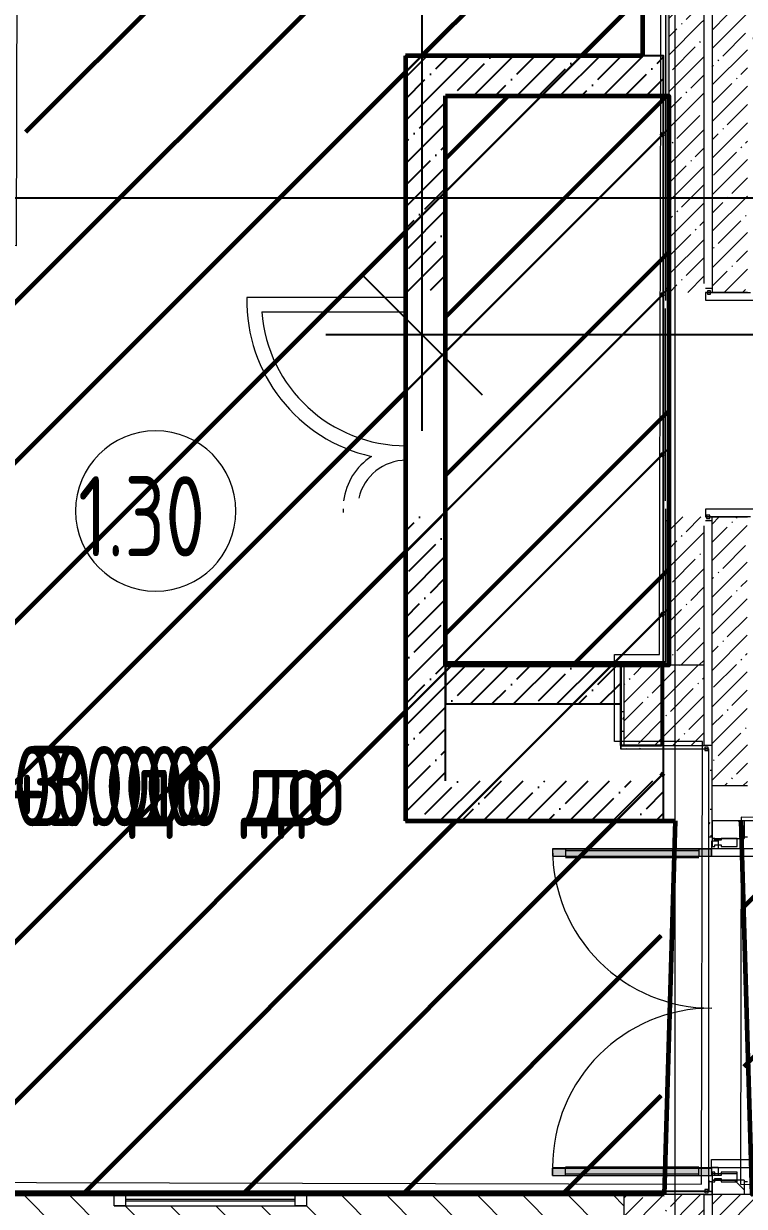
# Model space of a CAD drawing. Header units: millimetres. Extents: x -213911 to 415037, y -3642 to 107391.
# Drawn here: x 34310 to 38806, y 7691 to 15064 of the extents above; entities that cross this region are included whole.
import ezdxf

# ---------------------------------------------------------------- set-up
doc = ezdxf.new("R2010")
doc.units = ezdxf.units.MM
for name, color, linetype, lineweight in [('2)CF1', 5, 'Continuous', 30), ('5.5) Перег WD5', 3, 'Continuous', 40), ('7.2)Грильято', 3, 'Continuous', 50), ('7.20) Демонтаж монтаж', 5, 'Continuous', 60), ('7.4) Одноур. пот. с утеплителем.', 6, 'Continuous', 50), ('7.5) Окраска потолка с инж комм.', 140, 'Continuous', 60), ('7.5.1) Окраска опуска черная', 140, 'Continuous', 60), ('7.5.1) Окраска опуска черная текст 1', 7, 'Continuous', 60), ('7.5.1) Окраска опуска черная текст 2', 7, 'Continuous', 60), ('7.5.1) Окраска опуска черная текст 3', 7, 'Continuous', 60), ('7.5.2) Окраска опуска белая', 220, 'Continuous', 60), ('A-AREA-BNDY', 7, 'Continuous', 5), ('A-AREA-IDEN', 7, 'Continuous', 9), ('A-DETL-GENF', 7, 'Continuous', 9), ('A-FLOR', 7, 'Continuous', 9), ('A-GLAZ', 7, 'Continuous', 9), ('A-GLAZ-1', 7, 'Continuous', 5), ('A-GLAZ-CWMG', 7, 'Continuous', 9), ('A-GLAZ-CWMG-1', 7, 'Continuous', 20), ('A-WALL', 7, 'Continuous', 5), ('I-WALL', 7, 'Continuous', 5), ('S-COLS', 7, 'Continuous', 9), ('S-COLS-1', 7, 'Continuous', 5), ('Оси', 7, 'Continuous', 9)]:
    doc.layers.add(name, color=color, linetype=linetype, lineweight=lineweight)
for name, color, linetype, lineweight, true_color in [('A-DOOR-1', 7, 'Continuous', 5, 0xc0c0c0), ('A-WALL-1', 9, 'Continuous', 5, 0x808080), ('A-WALL-FNSH-1', 9, 'Continuous', 5, 0x808080)]:
    doc.layers.add(name, color=color, linetype=linetype, lineweight=lineweight, true_color=true_color)
doc.layers.add('A-FLOR-PATT-1', color=7, linetype='Continuous', lineweight=9, true_color=0xeef6ff, transparency=0.5)
doc.styles.add('ISOCPEUR_1', font='isocpeur.ttf', dxfattribs={"height": 350})
doc.styles.add('ISOCPEUR_4', font='isocpeur.ttf', dxfattribs={"width": 0.9, "height": 1000})
doc.styles.add('СПДС', font='ГОСТ тип А.ttf', dxfattribs={"width": 0.9})
doc.dimstyles.new('ISO-2_0_0_9К_Средний_округл2', dxfattribs={"dimscale": 304.8, "dimtxt": 199.196235, "dimasz": 0.492126, "dimexe": 0.393701, "dimexo": 0, "dimgap": 0, "dimtad": 1, "dimdec": 0, "dimrnd": 10, "dimzin": 0, "dimdsep": 46, "dimtxsty": 'ISOCPEUR_1', "dimblk1": 'OBLIQUE', "dimblk2": 'OBLIQUE', "dimsah": 1, "dimcen": 0.09, "dimdle": 0.393701, "dimazin": 0, "dimtfac": 1, "dimtdec": 4, "dimtix": 1, "dimtmove": 0, "dimatfit": 3, "dimfxl": 1, "dimtvp": 1, "dimtolj": 1, "dimtzin": 0, "dimarcsym": 2})
doc.dimstyles.new('ISO-2_0_0_9К_Средний_округл2_1', dxfattribs={"dimscale": 304.8, "dimtxt": 995.981176, "dimasz": 2.46063, "dimexe": 1.968504, "dimexo": 0, "dimgap": 0, "dimtad": 1, "dimdec": 0, "dimrnd": 10, "dimzin": 0, "dimdsep": 46, "dimtxsty": 'ISOCPEUR_4', "dimblk1": 'OBLIQUE', "dimblk2": 'OBLIQUE', "dimsah": 1, "dimcen": 0.09, "dimdle": 1.968504, "dimazin": 0, "dimtfac": 1, "dimtdec": 4, "dimtix": 1, "dimtmove": 0, "dimatfit": 3, "dimfxl": 1, "dimtvp": 1, "dimtolj": 1, "dimtzin": 0, "dimarcsym": 2})
pattern_1 = [(45, (64.7, -136.06), (-114.04925, 114.04925), []), (45, (178.75, -136.06), (-114.04925, 114.04925), [201.612, -40.322, 6.706, -33.617])]
pattern_2 = [(135, (64.7, -136.06), (-141.4214, -141.4214), [])]
pattern_3 = [(0, (64.7, -136.06), (243.84, 60.96), [20.117, -162.763, 20.117, -162.763, -975.36]), (0, (64.7, -136.06), (243.84, 60.96), [-365.76, 20.117, -345.643, 20.117, -162.763, -426.72]), (0, (64.7, -136.06), (243.84, 60.96), [-914.4, 20.117, -101.803, 20.117, -284.683]), (120, (156.14, -105.58), (-174.71291, 180.691634), [20.117, -162.763, 20.117, -162.763, -975.36]), (120, (156.14, -105.58), (-174.71291, 180.691634), [-365.76, 20.117, -345.643, 20.117, -162.763, -426.72]), (120, (156.14, -105.58), (-174.71291, 180.691634), [-914.4, 20.117, -101.803, 20.117, -284.683]), (240, (186.62, 16.34), (-69.12709, -241.651634), [20.117, -162.763, 20.117, -162.763, -975.36]), (240, (186.62, 16.34), (-69.12709, -241.651634), [-365.76, 20.117, -345.643, 20.117, -162.763, -426.72]), (240, (186.62, 16.34), (-69.12709, -241.651634), [-914.4, 20.117, -101.803, 20.117, -284.683])]
pattern_4 = [(45, (38804.7, 11553.94), (-498.4, 498.4), [])]
pattern_5 = [(45, (-148707.42, -136.06), (-134.70384, 134.70384), []), (45, (-148572.72, -136.06), (-134.70384, 134.70384), [238.125, -47.625, 0, -47.625])]

# ---------------------------------------------------------------- blocks, each defined once
blk = doc.blocks.new('BSC_Колонна _Прямоугольная - 500х500-23286270-Объем проектирования 1 этажа')
at = {"layer": 'S-COLS-1'}
h = blk.add_hatch(dxfattribs=at)
h.set_pattern_fill('FP_4', color=256, style=0, pattern_type=2)
h.set_pattern_definition([(45, (-38790, -7650), (-114.04925, 114.04925), []), (45, (-38675.95, -7650), (-114.04925, 114.04925), [201.613, -40.323, 6.706, -33.617])])
h.paths.add_polyline_path([(250, -250), (250, 250), (-250, 250), (-250, -250), (85.4, -250)])
for p, q in [((250, 250), (-250, 250)), ((-250, 250), (-250, -250)), ((250, -250), (250, 250)), ((-250, -250), (250, -250))]:
    blk.add_line(p, q, dxfattribs=at)
blk = doc.blocks.new('Прямоугольный импост - Импост структурный с накладкой - 160мм Темный-31239214-Объем проектирования 1 этажа')
at = {"layer": 'A-GLAZ-CWMG-1'}
for p, q in [((-50, 0), (-50, 17)), ((-50, 17), (0, 17)), ((-40, 0), (-50, 0)), ((-40, -40), (-40, 0)), ((0, 0), (-10, 0)), ((-10, 0), (-10, -40)), ((0, 17), (0, 0)), ((-50, -140), (-50, -40)), ((-50, -40), (-40, -40)), ((-10, -40), (0, -40)), ((0, -40), (0, -140)), ((0, -140), (-50, -140))]:
    blk.add_line(p, q, dxfattribs=at)
blk = doc.blocks.new('Дверь_Витражная_остекление_ - ДВН_ДАО_Главный вход_1800 в свету 5-32258809-Объем проектирования 1 этажа')
at = {"layer": 'A-DETL-GENF'}
for p, q in [((992.5, 20), (992.5, -20)), ((992.5, 20), (992.5, -20)), ((-947.5, -20), (-992.5, -20)), ((-947.5, -20), (-992.5, -20)), ((-992.5, -1012.5), (-992.5, -20.8)), ((-992.5, -20.8), (-992.5, -1012.5)), ((-947.5, -1012.5), (-947.5, -20.8)), ((-947.5, -1012.5), (-947.5, -20.8)), ((997.5, -1012.5), (997.5, -20)), ((997.5, -20), (997.5, -1012.5)), ((1042.5, -1012.5), (1042.5, -20)), ((1042.5, -1012.5), (1042.5, -20)), ((-992.5, -100), (-947.5, -100)), ((-982.5, -932.5), (-982.5, -100)), ((-938.5, -932.5), (-938.5, -100)), ((988.5, -932.5), (988.5, -100)), ((1042.5, -100), (997.5, -100)), ((1032.5, -932.5), (1032.5, -100)), ((-992.5, -932.5), (-947.5, -932.5)), ((1042.5, -932.5), (997.5, -932.5)), ((-992.5, -1012.5), (-947.5, -1012.5)), ((-992.5, -1012.5), (-947.5, -1012.5)), ((1042.5, -1012.5), (997.5, -1012.5)), ((997.5, -1012.5), (1042.5, -1012.5))]:
    blk.add_line(p, q, dxfattribs=at)
at = {"layer": 'A-DOOR-1'}
for p, q in [((-1042.5, 20), (-992.5, 20)), ((-1042.5, -20), (-1042.5, 20)), ((-992.5, 20), (-992.5, -20)), ((992.5, 20), (1042.5, 20)), ((992.5, -20), (992.5, 20)), ((1042.5, 20), (1042.5, -20)), ((-992.5, -20), (-1042.5, -20)), ((-992.5, -1012.5), (-992.5, -20.8)), ((1042.5, -20), (992.5, -20)), ((992.5, -1012.5), (992.5, -20.8))]:
    blk.add_line(p, q, dxfattribs=at)
for centre, start, end in [((-992.5, -20), 270, 0), ((992.5, -20), 180, 270)]:
    blk.add_arc(centre, 992.5, start, end, dxfattribs=at)
blk = doc.blocks.new('Прямоугольный импост - Импост структурный с накладкой - 160мм Темный-V90-Объем проектирования 1 этажа')
at = {"layer": 'A-GLAZ-CWMG-1'}
for p, q in [((-25, 0), (-25, 17)), ((-25, 17), (25, 17)), ((-15, 0), (-25, 0)), ((-15, -40), (-15, 0)), ((25, 0), (15, 0)), ((15, 0), (15, -40)), ((25, 17), (25, 0)), ((-25, -140), (-25, -40)), ((-25, -40), (-15, -40)), ((15, -40), (25, -40)), ((25, -40), (25, -140)), ((25, -140), (-25, -140))]:
    blk.add_line(p, q, dxfattribs=at)
blk = doc.blocks.new('BSC_Колонна _Прямоугольная - 500х500-V97-Объем проектирования 1 этажа')
at = {"layer": 'S-COLS-1'}
h = blk.add_hatch(dxfattribs=at)
h.set_pattern_fill('FP_113', color=256, style=0, pattern_type=2)
h.set_pattern_definition([(45, (-38240, -7650), (-114.04925, 114.04925), []), (45, (-38125.95, -7650), (-114.04925, 114.04925), [201.613, -40.323, 6.706, -33.617])])
h.paths.add_polyline_path([(30, -250), (250, -250), (250, 250), (-250, 250), (-250, -250)])
for p, q in [((250, 250), (-250, 250)), ((-250, 250), (-250, -250)), ((250, -250), (250, 250)), ((-250, -250), (250, -250))]:
    blk.add_line(p, q, dxfattribs=at)
blk = doc.blocks.new('BSC_Колонна _Прямоугольная - 500х500-V189-Объем проектирования 1 этажа')
at = {"layer": 'S-COLS-1'}
h = blk.add_hatch(dxfattribs=at)
h.set_pattern_fill('FP_180', color=256, style=0, pattern_type=2)
h.set_pattern_definition([(45, (-38240, -10950), (-114.04925, 114.04925), []), (45, (-38125.95, -10950), (-114.04925, 114.04925), [201.613, -40.323, 6.706, -33.617])])
h.paths.add_polyline_path([(250, -250), (250, 250), (-250, 250), (-250, -250), (10, -250)])
for p, q in [((250, 250), (-250, 250)), ((-250, 250), (-250, -250)), ((250, -250), (250, 250)), ((-250, -250), (250, -250))]:
    blk.add_line(p, q, dxfattribs=at)
blk = doc.blocks.new('Прямоугольный импост - Импост структурный с накладкой - 160мм Темный-32469899-Объем проектирования 1 этажа')
at = {"layer": 'A-GLAZ-CWMG-1'}
for p, q in [((0, 17), (-50, 17)), ((-50, 17), (-50, 0)), ((-50, 0), (-40, 0)), ((-40, 0), (-40, -40)), ((-10, -40), (-10, 0)), ((-10, 0), (0, 0)), ((0, 0), (0, 17)), ((-40, -40), (-50, -40)), ((-50, -40), (-50, -140)), ((0, -40), (-10, -40)), ((0, -140), (0, -40)), ((-50, -140), (0, -140))]:
    blk.add_line(p, q, dxfattribs=at)
blk = doc.blocks.new('120_Окно_СКБ_1Ст - 120_Окно_СКБ_1Ст 400х1200 EI30-24228909-Объем проектирования 1 этажа')
at = {"layer": 'A-GLAZ'}
for p, q in [((-600, 30), (-600, 100)), ((-600, 100), (-530, 100)), ((-530, 100), (-530, 30)), ((530, 30), (530, 100)), ((530, 100), (600, 100)), ((600, 100), (600, 30)), ((-530, 30), (-600, 30)), ((600, 30), (530, 30))]:
    blk.add_line(p, q, dxfattribs=at)
at = {"layer": 'A-GLAZ-1'}
for p, q in [((600, 100), (-600, 100)), ((-600, 30), (600, 30)), ((530, 70), (-530, 70)), ((530, 60), (-530, 60))]:
    blk.add_line(p, q, dxfattribs=at)
blk = doc.blocks.new('Марка_Помещения - Номер-25198446-Объем проектирования 1 этажа')
at = {"layer": 'A-AREA-IDEN'}
for start, end in [(360, 180), (180, 360)]:
    blk.add_arc((0, 0), 2.5, start, end, dxfattribs=at)
blk = doc.blocks.new('_Oblique')
at = {"color": 0, "linetype": 'ByBlock', "lineweight": -2}
blk.add_line((-0.5, -0.5), (0.5, 0.5), dxfattribs=at)
blk = doc.blocks.new('*D2013')
at = {"layer": '5.5) Перег WD5', "color": 0, "lineweight": -2, "transparency": 16777216}
for p, q in [((529.7, 14268.9), (529.7, 13858.4)), ((154.7, 13956.5), (154.7, 14098.4)), ((34.7, 13978.4), (529.7, 13978.4)), ((529.7, 13978.4), (53078.3, 13978.4))]:
    blk.add_line(p, q, dxfattribs=at)
at = {"layer": 'Defpoints', "color": 0, "transparency": 16777216}
for p in [(529.7, 14268.9), (154.7, 13956.5), (529.7, 13978.4)]:
    blk.add_point(p, dxfattribs=at)
at = {"layer": '5.5) Перег WD5', "color": 0, "lineweight": -2, "transparency": 16777216, "xscale": 304.8, "yscale": 304.8, "zscale": 304.8, "rotation": 180}
blk.add_blockref('_Oblique', (154.7, 13978.4), dxfattribs=at)
at = {"layer": '5.5) Перег WD5', "color": 0, "lineweight": -2, "transparency": 16777216, "xscale": 304.8, "yscale": 304.8, "zscale": 304.8}
blk.add_blockref('_Oblique', (529.7, 13978.4), dxfattribs=at)
at = {"layer": '5.5) Перег WD5', "color": 0, "lineweight": 25, "transparency": 16777216, "insert": (52518.3, 14445.1), "char_height": 350, "width": 455.087, "attachment_point": 1, "line_spacing_factor": 1.149209, "style": 'ISOCPEUR_1'}
blk.add_mtext('\\A1;380', dxfattribs=at)
blk = doc.blocks.new('*D2001')
at = {"layer": '5.5) Перег WD5', "color": 0, "lineweight": -2, "transparency": 16777216}
for p, q in [((6824.7, 15127.8), (6824.7, 15269.6)), ((7162.2, 14838.9), (7162.2, 15269.6)), ((6704.7, 15149.6), (7162.2, 15149.6)), ((7162.2, 15149.6), (62460.5, 15149.6))]:
    blk.add_line(p, q, dxfattribs=at)
at = {"layer": 'Defpoints', "color": 0, "transparency": 16777216}
for p in [(6824.7, 15127.8), (7162.2, 15149.6), (7162.2, 14838.9)]:
    blk.add_point(p, dxfattribs=at)
at = {"layer": '5.5) Перег WD5', "color": 0, "lineweight": -2, "transparency": 16777216, "xscale": 304.8, "yscale": 304.8, "zscale": 304.8, "rotation": 180}
blk.add_blockref('_Oblique', (6824.7, 15149.6), dxfattribs=at)
at = {"layer": '5.5) Перег WD5', "color": 0, "lineweight": -2, "transparency": 16777216, "xscale": 304.8, "yscale": 304.8, "zscale": 304.8}
blk.add_blockref('_Oblique', (7162.2, 15149.6), dxfattribs=at)
at = {"layer": '5.5) Перег WD5', "color": 0, "lineweight": 25, "transparency": 16777216, "insert": (61871.5, 15616.3), "char_height": 350, "width": 478.071, "attachment_point": 1, "line_spacing_factor": 1.149209, "style": 'ISOCPEUR_1'}
blk.add_mtext('\\A1;340', dxfattribs=at)
blk = doc.blocks.new('*D2164')
at = {"layer": '7.4) Одноур. пот. с утеплителем.', "color": 0, "lineweight": -2, "transparency": 16777216}
for p, q in [((36794.8, 27343.9), (36794.8, 12524.5)), ((42845.2, 26743.9), (36194.8, 26743.9)), ((45995.7, 13124.5), (36194.8, 13124.5))]:
    blk.add_line(p, q, dxfattribs=at)
at = {"layer": 'Defpoints', "color": 0, "transparency": 16777216}
for p in [(42845.2, 26743.9), (36794.8, 13124.5), (45995.7, 13124.5)]:
    blk.add_point(p, dxfattribs=at)
at = {"layer": '7.4) Одноур. пот. с утеплителем.', "color": 0, "lineweight": -2, "transparency": 16777216, "xscale": 750, "yscale": 750, "zscale": 750}
for p, rotation in [((36794.8, 26743.9), 90), ((36794.8, 13124.5), 270)]:
    blk.add_blockref('_Oblique', p, dxfattribs=dict(at, rotation=rotation))
at = {"layer": '7.4) Одноур. пот. с утеплителем.', "color": 0, "lineweight": 25, "transparency": 16777216, "insert": (36294.8, 19934.2), "char_height": 1000, "attachment_point": 5, "rotation": 90, "style": 'ISOCPEUR_4'}
blk.add_mtext('\\A1;13620', dxfattribs=at)
blk = doc.blocks.new('*D2165')
at = {"layer": '7.4) Одноур. пот. с утеплителем.', "color": 0, "lineweight": -2, "transparency": 16777216}
for p, q in [((39458.5, 14371.9), (39458.5, 26943.9)), ((42464.7, 26343.9), (38858.5, 26343.9)), ((42465.7, 14971.9), (38858.5, 14971.9))]:
    blk.add_line(p, q, dxfattribs=at)
at = {"layer": 'Defpoints', "color": 0, "transparency": 16777216}
for p in [(39458.5, 26343.9), (42464.7, 26343.9), (42465.7, 14971.9)]:
    blk.add_point(p, dxfattribs=at)
at = {"layer": '7.4) Одноур. пот. с утеплителем.', "color": 0, "lineweight": -2, "transparency": 16777216, "xscale": 750, "yscale": 750, "zscale": 750}
for p, rotation in [((39458.5, 26343.9), 90), ((39458.5, 14971.9), 270)]:
    blk.add_blockref('_Oblique', p, dxfattribs=dict(at, rotation=rotation))
at = {"layer": '7.4) Одноур. пот. с утеплителем.', "color": 0, "lineweight": 25, "transparency": 16777216, "insert": (38958.5, 20657.9), "char_height": 1000, "attachment_point": 5, "rotation": 90, "style": 'ISOCPEUR_4'}
blk.add_mtext('\\A1;11370', dxfattribs=at)

msp = doc.modelspace()

# ---------------------------------------------------------------- hatches: boundary and pattern name
at = {"linetype": 'ByBlock', "ltscale": 0.5}
h = msp.add_hatch(dxfattribs=at)
h.set_pattern_fill('ANSI35', color=256, scale=30)
h.set_pattern_definition(pattern_5)
h.paths.add_polyline_path([(36941.9, 14613.9), (38301.9, 14613.9), (38301.9, 14863.9), (36691.9, 14863.9), (36691.9, 14613.9), (36691.9, 13369.4), (36941.9, 13369.4)])
h = msp.add_hatch(dxfattribs=at)
h.set_pattern_fill('ANSI35', color=256, scale=30)
h.set_pattern_definition(pattern_5)
h.paths.add_polyline_path([(38033.7, 11083.9), (36941.9, 11083.9), (36941.9, 10822.6), (38033.7, 10822.6)], flags=17)
h.paths.add_polyline_path([(36941.9, 11988.9), (36691.9, 11988.9), (36691.9, 10093.9), (38301.9, 10093.9), (38301.9, 10343.9), (36941.9, 10343.9)])
at = {"layer": '2)CF1'}
h = msp.add_hatch(dxfattribs=at)
h.set_pattern_fill('ANSI31', color=256, scale=222)
h.paths.add_polyline_path([(38286, 22866.6), (34324.8, 22866.9), (34324.8, 7769.3), (38286, 7768.9)])
h.paths.add_polyline_path([(38289.1, 10563.9), (38034.7, 10563.9), (38034.7, 11083.9), (38289.1, 11083.9)])
h = msp.add_hatch(dxfattribs=at)
h.set_pattern_fill('ANSI31', color=256, scale=222)
h.paths.add_polyline_path([(34324.8, 13622.9), (28066.2, 13622.9), (28066.2, 10730.2), (28062.8, 10730.2), (28062.8, 7771.4), (34324.8, 7769.3)])
h = msp.add_hatch(dxfattribs=at)
h.set_pattern_fill('ANSI31', color=256, scale=222)
h.set_pattern_definition(pattern_4)
h.paths.add_polyline_path([(42465.7, 10072.9), (38804.7, 10072.9), (38804.7, 7853.9), (42465.7, 7853.9)])
at = {"layer": '7.2)Грильято'}
h = msp.add_hatch(dxfattribs=at)
h.set_pattern_fill('ANSI31', color=256, scale=220)
h.paths.add_polyline_path([(36941.9, 14613.9), (38334.7, 14613.9), (38334.7, 11063.9), (36941.9, 11063.9)])
at = {"layer": '7.20) Демонтаж монтаж', "lineweight": 25}
h = msp.add_hatch(dxfattribs=at)
h.set_pattern_fill('ANSI31', color=256, scale=222)
h.paths.add_polyline_path([(36941.9, 14613.9), (38334.7, 14613.9), (38334.7, 11063.9), (36941.9, 11063.9)])
at = {"layer": '7.5) Окраска потолка с инж комм.'}
h = msp.add_hatch(dxfattribs=at)
h.set_pattern_fill('ANSI31', color=256, scale=222)
h.paths.add_polyline_path([(38286, 22866.6), (34324.8, 22866.9), (34324.8, 7769.3), (38286, 7768.9)])
h.paths.add_polyline_path([(38289.1, 10563.9), (38034.7, 11083.9), (38289.1, 11083.9)], flags=16)
h.paths.add_polyline_path([(36691.9, 14863.9), (38301.9, 14863.9), (38301.9, 10093.9), (36691.9, 10093.9)])
h = msp.add_hatch(dxfattribs=at)
h.set_pattern_fill('ANSI31', color=256, scale=222)
h.paths.add_polyline_path([(34324.8, 13622.9), (28066.2, 13622.9), (28066.2, 10730.2), (28062.8, 10730.2), (28062.8, 7771.4), (34324.8, 7769.3)])
h = msp.add_hatch(dxfattribs=at)
h.set_pattern_fill('ANSI31', color=256, scale=222)
h.set_pattern_definition(pattern_4)
h.paths.add_polyline_path([(42465.7, 10072.9), (38804.7, 10072.9), (38804.7, 7853.9), (42465.7, 7853.9)])
at = {"layer": 'A-FLOR-PATT-1'}
h = msp.add_hatch(color=256, dxfattribs=at)
h.paths.add_polyline_path([(58284.7, 7783.9), (58284.7, 8671.9), (58244.7, 8671.9), (58244.7, 7783.9)])
h.paths.add_polyline_path([(59499.7, 7783.9), (59539.7, 7783.9), (59539.7, 8176.9), (59499.7, 8176.9), (59499.7, 7787.5)])
h.paths.add_polyline_path([(40739.7, 7783.9), (40739.7, 8124.6), (40729.7, 8122.5), (40729.7, 7783.9)])
h.paths.add_polyline_path([(39484.7, 7783.9), (39484.7, 8663.9), (39514.7, 8663.9), (39514.7, 8671.9), (39474.7, 8671.9), (39474.7, 7783.9)])
h.paths.add_polyline_path([(38584.7, 7883.9), (38601.7, 7883.9), (38601.7, 7928.9), (38584.7, 7928.9)])
h.paths.add_polyline_path([(40729.7, 8172.8), (40769.7, 8176.9), (40729.7, 8176.9)])
h.paths.add_polyline_path([(49599.7, 8173.6), (49639.7, 8176.9), (49599.7, 8176.9)])
h.paths.add_polyline_path([(48384.7, 8661.7), (48384.7, 8671.9), (48344.7, 8671.9), (48344.7, 8663.9)])
h.paths.add_polyline_path([(75031.2, 9293.9), (75524.7, 9293.9), (75524.7, 9338.9), (74654.7, 9338.9), (74654.7, 9293.9), (74665, 9293.9)])
h.paths.add_polyline_path([(38584.7, 9873.9), (38600.9, 9873.9), (38600.9, 9918.9), (38584.7, 9918.9)])
h.paths.add_polyline_path([(75380.8, 10608.9), (75524.7, 10608.9), (75524.7, 10653.9), (75164.7, 10653.9), (75164.7, 10608.9)])
h = msp.add_hatch(color=256, dxfattribs=at)
h.paths.add_polyline_path([(30384.7, 7783.9), (30382.8, 8624.1), (30364.7, 8626), (30364.7, 7783.9)])
h.paths.add_polyline_path([(23899.7, 7783.9), (23939.7, 7783.9), (23939.7, 8176.9), (23899.7, 8176.9)])
h.paths.add_polyline_path([(22684.7, 7783.9), (22684.7, 8671.9), (22644.7, 8671.9), (22644.7, 7783.9)])
h.paths.add_polyline_path([(38231.3, 7883.9), (38584.7, 7883.9), (38584.7, 7928.9), (37609.2, 7928.9), (37609.2, 7883.9), (38034.7, 7883.9)])
h.paths.add_polyline_path([(38168.2, 9873.9), (38584.7, 9873.9), (38584.7, 9918.9), (37609.2, 9918.9), (37609.2, 9873.9), (38034.7, 9873.9)])
h = msp.add_hatch(color=256, dxfattribs=at)
h.paths.add_polyline_path([(48344.7, 7783.9), (48384.7, 7784.3), (48384.7, 8661.7), (48344.7, 8663.9), (48344.7, 7784.2)])
h.paths.add_polyline_path([(40769.7, 7783.9), (40769.7, 8176.1), (40729.7, 8171.5), (40729.7, 8122.5), (40739.7, 8124.6), (40739.7, 7783.9)])
h.paths.add_polyline_path([(49599.7, 7783.9), (49639.7, 7783.9), (49639.7, 8176.9), (49599.7, 8171.5), (49599.7, 8111.8)])
h.paths.add_polyline_path([(39514.7, 7783.9), (39514.7, 8662.2), (39484.7, 8663.9), (39484.7, 7783.9)])
h.paths.add_polyline_path([(38600.9, 9873.9), (38601.7, 9873.9), (38600.9, 9918)])
at = {"layer": 'I-WALL'}
h = msp.add_hatch(dxfattribs=at)
h.set_pattern_fill('FP_1', color=256, style=0, pattern_type=2)
h.set_pattern_definition(pattern_1)
h.paths.add_polyline_path([(38554.7, 15063.9), (38554.7, 21439.2), (38334.7, 21439.2), (38334.7, 15063.9)])
h.paths.add_polyline_path([(38334.7, 22839.2), (38554.7, 22839.2), (38554.7, 23263.9), (38334.7, 23263.9), (38334.7, 22867.9)])
h = msp.add_hatch(dxfattribs=at)
h.set_pattern_fill('FP_1', color=256, style=0, pattern_type=2)
h.set_pattern_definition(pattern_1)
h.paths.add_polyline_path([(38824.7, 10313.9), (38822.6, 11988.9), (38604.7, 11988.9), (38604.7, 10313.9)])
h.paths.add_polyline_path([(38604.7, 13388.9), (38824.7, 13388.9), (38824.7, 21439.2), (38604.7, 21439.2), (38604.7, 14696.4)])
h.paths.add_polyline_path([(38744.7, 22839.2), (38824.7, 22839.2), (38824.7, 23284.2), (38604.7, 23284.2), (38604.7, 22839.2)])
h = msp.add_hatch(dxfattribs=at)
h.set_pattern_fill('FP_191', color=256, style=0, pattern_type=2)
h.set_pattern_definition(pattern_3)
h.paths.add_polyline_path([(38334.7, 11083.9), (38334, 11933.9), (38326.7, 11933.9), (38326.7, 11963.9), (38314.7, 11963.9), (38314.7, 11084.9)])
h.paths.add_polyline_path([(38326.7, 13413.9), (38326.7, 13443.9), (38334.7, 13443.9), (38334.7, 21459.2), (38314.7, 21459.2), (38314.7, 13413.9)])
h = msp.add_hatch(dxfattribs=at)
h.set_pattern_fill('FP_1', color=256, style=0, pattern_type=2)
h.set_pattern_definition(pattern_1)
h.paths.add_polyline_path([(38554.7, 11063.9), (38554.7, 11988.9), (38334.7, 11988.9), (38334.7, 11063.9), (38500.8, 11063.9)])
h.paths.add_polyline_path([(38414.7, 13388.9), (38554.7, 13388.9), (38554.7, 15063.9), (38334.7, 15063.9), (38334.7, 13388.9), (38384.7, 13388.9)])
h = msp.add_hatch(dxfattribs=at)
h.set_pattern_fill('FP_191', color=256, style=0, pattern_type=2)
h.set_pattern_definition(pattern_3)
h.paths.add_polyline_path([(38054.7, 10563.9), (38054.7, 11083.9), (38034.7, 11083.9), (38034.7, 10563.9)])
h = msp.add_hatch(dxfattribs=at)
h.set_pattern_fill('FP_191', color=256, style=0, pattern_type=2)
h.set_pattern_definition(pattern_3)
h.paths.add_polyline_path([(38334.7, 11063.9), (38334.7, 11083.9), (38054.7, 11083.9), (38054.7, 11063.9), (38314.7, 11063.9)])
h = msp.add_hatch(dxfattribs=at)
h.set_pattern_fill('FP_191', color=256, style=0, pattern_type=2)
h.set_pattern_definition(pattern_3)
h.paths.add_polyline_path([(38583.7, 10543.9), (38583.7, 10563.9), (38034.7, 10563.9), (38034.7, 10543.9), (38554.7, 10543.9)])
h = msp.add_hatch(dxfattribs=at)
h.set_pattern_fill('FP_191', color=256, style=0, pattern_type=2)
h.set_pattern_definition(pattern_3)
h.paths.add_polyline_path([(38604.7, 7783.9), (38604.7, 7843.9), (38584.7, 7843.9), (38586.9, 7784.8), (38603.2, 7784)])
h.paths.add_polyline_path([(38584.7, 9993.9), (38604.7, 9993.9), (38604.7, 10563.9), (38584.7, 10563.9), (38584.7, 10073.9)])
h = msp.add_hatch(dxfattribs=at)
h.set_pattern_fill('FP_23', color=256, style=0, pattern_type=2)
h.set_pattern_definition(pattern_2)
h.paths.add_polyline_path([(38804.7, 7763.9), (38804.7, 7853.9), (38604.7, 7853.9), (38604.7, 7763.9)])
h.paths.add_polyline_path([(38604.7, 9983.9), (38804.7, 9983.9), (38804.7, 10093.9), (38604.7, 10093.9), (38604.7, 10073.9)])
h = msp.add_hatch(dxfattribs=at)
h.set_pattern_fill('FP_191', color=256, style=0, pattern_type=2)
h.set_pattern_definition(pattern_3)
h.paths.add_polyline_path([(29474.4, 7763.9), (30274.7, 7763.9), (30274.7, 7783.9), (25074.7, 7783.9), (25074.7, 7763.9), (29274.4, 7763.9)])
h.paths.add_polyline_path([(38554.7, 7763.9), (38604.7, 7763.9), (38604.7, 7783.9), (32774.7, 7783.9), (32774.7, 7763.9), (38534.6, 7763.9)])
h.paths.add_polyline_path([(22435.6, 7763.9), (22574.7, 7763.9), (22574.7, 7783.9), (20284.7, 7783.9), (20284.7, 7763.9), (21974.7, 7763.9)])
h = msp.add_hatch(dxfattribs=at)
h.set_pattern_fill('FP_23', color=256, style=0, pattern_type=2)
h.set_pattern_definition(pattern_2)
h.paths.add_polyline_path([(33674.7, 7563.9), (38054.7, 7563.9), (38054.7, 7763.9), (36074.7, 7763.9), (36074.7, 7693.9), (34874.7, 7693.9), (34874.7, 7763.9), (33674.7, 7763.9), (33674.7, 7594.7)])

# ---------------------------------------------------------------- linework, layer by layer
at = {"linetype": 'ByBlock', "ltscale": 0.5}
for points in [[(36691.9, 11988.9), (36691.9, 10093.9), (38301.9, 10093.9), (38301.9, 14863.9), (36691.9, 14863.9), (36691.9, 13369.4)], [(36941.9, 14863.9), (36691.9, 14863.9), (36691.9, 13369.4)], [(36941.9, 13369.4), (36941.9, 14613.9)], [(36691.9, 11988.9), (36691.9, 10093.9), (36941.9, 10093.9)], [(36941.9, 10343.9), (36941.9, 11988.9)]]:
    msp.add_lwpolyline(points, dxfattribs=at)
msp.add_lwpolyline([(38034.7, 11083.9), (36941.9, 11083.9), (36941.9, 10822.6), (38034.7, 10822.6)], close=True, dxfattribs=at)
at = {"layer": '2)CF1'}
msp.add_lwpolyline([(38289.1, 10563.9), (38034.7, 10563.9), (38034.7, 11083.9), (38289.1, 11083.9)], close=True, dxfattribs=at)
at = {"layer": '7.2)Грильято'}
msp.add_lwpolyline([(36941.9, 14613.9), (38334.7, 14613.9), (38334.7, 11063.9), (36941.9, 11063.9)], close=True, dxfattribs=at)
at = {"layer": '7.5) Окраска потолка с инж комм.'}
for p, q in [((38169.7, 22839.2), (38169.7, 14863.9)), ((38169.7, 14863.9), (36691.9, 14863.9)), ((36691.9, 14863.9), (36691.9, 10093.9)), ((36691.9, 10093.9), (38374.7, 10093.9)), ((38374.7, 10093.9), (38304.7, 7763.9)), ((38304.7, 7763.9), (28078, 7769.8))]:
    msp.add_line(p, q, dxfattribs=at)
msp.add_lwpolyline([(51717.2, 11530.5), (51715.4, 10763.9), (75604.7, 10673.9), (75604.7, 7784.9), (38854.7, 7763.9), (38785.8, 10093.9)], dxfattribs=at)
at = {"layer": '7.5.1) Окраска опуска черная'}
for p, q in [((38169.7, 22839.2), (38169.7, 14863.9)), ((38169.7, 14863.9), (36691.9, 14863.9)), ((36691.9, 14863.9), (36691.9, 10093.9)), ((36691.9, 10093.9), (38374.7, 10093.9)), ((38374.7, 10093.9), (38304.7, 7763.9)), ((38304.7, 7763.9), (28078, 7769.8))]:
    msp.add_line(p, q, dxfattribs=at)
msp.add_lwpolyline([(51717.2, 11530.5), (51715.4, 10763.9), (75604.7, 10673.9), (75604.7, 7784.9), (38854.7, 7763.9), (38785.8, 10093.9)], dxfattribs=at)
at = {"layer": '7.5.2) Окраска опуска белая'}
msp.add_lwpolyline([(36941.9, 14613.9), (38334.7, 14613.9), (38334.7, 11063.9), (36941.9, 11063.9)], close=True, dxfattribs=at)
at = {"layer": 'A-AREA-BNDY', "flags": 128}
msp.add_lwpolyline([(28087.4, 10813.1), (28066.4, 10813.1), (28059.5, 7854.6), (30229.5, 7849.5), (30229.4, 7811.5), (32729.4, 7805.7), (32729.5, 7843.7), (38538.5, 7830), (38544.9, 10588), (37994.9, 10589.3), (37996.2, 11131.3), (38276.2, 11130.7), (38303.9, 22912.6), (37674.4, 22914.1), (37531.9, 22914.4), (37044.9, 22915.6), (37044.9, 22916.6), (35244.9, 22920.8), (35244.9, 22919.8), (34757.9, 22920.9), (34615.4, 22921.3), (34285.9, 22922.1), (34264.2, 13678.1), (28094.2, 13692.6)], close=True, dxfattribs=at)
msp.add_lwpolyline([(42425.8, 10108.9), (38785.8, 10117.5), (38780.5, 7829.5), (65299.4, 7767.2)], dxfattribs=at)
at = {"layer": 'A-FLOR'}
for p, q in [((38314.7, 21414.2), (38314.7, 13338.9)), ((36697.4, 13357.1), (35702.6, 13357.1)), ((38314.7, 13413.9), (38326.7, 13413.9)), ((38562.7, 13413.9), (38604.7, 13413.9)), ((38564.7, 13338.9), (38564.7, 13388.9)), ((38564.7, 13388.9), (38575.2, 13388.9)), ((38595.2, 13388.9), (38604.7, 13388.9)), ((38314.7, 12088.9), (38314.7, 13288.9)), ((39114.7, 13338.9), (38564.7, 13338.9)), ((35795.1, 13267.1), (36697.4, 13267.1)), ((38314.7, 12038.9), (38314.7, 11084.9)), ((38564.7, 11988.9), (38564.7, 12038.9)), ((38564.7, 12038.9), (39114.7, 12038.9)), ((38326.7, 11963.9), (38314.7, 11963.9)), ((38604.7, 11963.9), (38562.7, 11963.9)), ((38570.2, 11988.9), (38564.7, 11988.9)), ((38604.7, 11988.9), (38590.2, 11988.9)), ((38314.7, 11083.9), (38034.7, 11083.9)), ((38034.7, 11083.9), (38034.7, 10543.9)), ((38034.7, 10543.9), (38559.2, 10543.9)), ((38579.2, 10543.9), (38583.7, 10543.9)), ((38584.7, 7784.9), (38584.7, 10543.9)), ((38600.9, 9871.4), (38600.9, 9921.4)), ((38641.7, 9921.4), (39200.9, 9921.4)), ((39150.9, 9871.4), (38600.9, 9871.4)), ((38600.9, 7933.9), (38600.9, 7983.9)), ((38600.9, 7983.9), (39150.9, 7983.9)), ((38601.7, 7933.9), (39200.9, 7933.9)), ((38559.7, 7783.9), (30276.8, 7783.9)), ((38604.7, 7783.9), (38579.7, 7783.9))]:
    msp.add_line(p, q, dxfattribs=at)
for centre, radius, start, end in [((36697.4, 13337.1), 995, 178.8489, 257.32946), ((36697.4, 13337.1), 995, 178.8489, 257.32946), ((36697.4, 13337.1), 905, 184.43687, 270), ((36697.4, 13337.1), 905, 184.43687, 270), ((36697.4, 12037.1), 395, 123.54048, 172.44578), ((36697.4, 12037.1), 395, 123.54048, 172.44578), ((36697.4, 12037.1), 305, 90, 166.9573), ((36697.4, 12037.1), 305, 90, 166.9573), ((36697.4, 12037.1), 395, 179.72597, 183.07201), ((36697.4, 12037.1), 395, 179.72597, 183.07201)]:
    msp.add_arc(centre, radius, start, end, dxfattribs=at)
at = {"layer": 'A-WALL'}
for p, q in [((34874.7, 7763.9), (33674.7, 7763.9)), ((38054.7, 7763.9), (36074.7, 7763.9)), ((38579.7, 7783.9), (38559.7, 7783.9)), ((38584.7, 7784.9), (38584.7, 7783.9))]:
    msp.add_line(p, q, dxfattribs=at)
at = {"layer": 'A-WALL-1'}
for p, q in [((38334.7, 21439.2), (38334.7, 13443.9)), ((38554.7, 13443.9), (38554.7, 21439.2)), ((38604.7, 21384.2), (38604.7, 13388.9)), ((38604.7, 9993.9), (38604.7, 11988.9)), ((38334.7, 11933.9), (38334.7, 11063.9)), ((38554.7, 11063.9), (38554.7, 11933.9)), ((38314.7, 11084.9), (38314.7, 11083.9)), ((38604.7, 10563.9), (38554.7, 10563.9)), ((38583.7, 10543.9), (38584.7, 10543.9)), ((38604.7, 10313.9), (38824.7, 10313.9)), ((38604.7, 10093.9), (38604.7, 9983.9)), ((42444.7, 10093.9), (38604.7, 10093.9)), ((38804.7, 10093.9), (38804.7, 9983.9)), ((38584.7, 9993.9), (38604.7, 9993.9)), ((38604.7, 9983.9), (38804.7, 9983.9)), ((38804.7, 9993.9), (38824.7, 9993.9)), ((38604.7, 7843.9), (38584.7, 7843.9)), ((38804.7, 7853.9), (38604.7, 7853.9)), ((38604.7, 7853.9), (38604.7, 7763.9)), ((38604.7, 7763.9), (38604.7, 7843.9)), ((38804.7, 7853.9), (38804.7, 7763.9)), ((38824.7, 7843.9), (38804.7, 7843.9)), ((38554.7, 7763.9), (38604.7, 7763.9))]:
    msp.add_line(p, q, dxfattribs=at)
at = {"layer": 'A-WALL-FNSH-1'}
for p, q in [((38313.7, 21439.2), (38313.7, 13388.9)), ((38313.7, 13388.9), (38314.7, 13388.9)), ((38824.7, 13388.9), (38562.7, 13388.9)), ((38562.7, 13387.9), (38844.7, 13387.9)), ((38575.2, 13397.9), (38575.2, 13377.9)), ((38595.2, 13397.9), (38575.2, 13397.9)), ((38575.2, 13377.9), (38595.2, 13377.9)), ((38595.2, 13377.9), (38595.2, 13397.9)), ((38314.7, 11988.9), (38313.7, 11988.9)), ((38313.7, 11988.9), (38313.7, 11084.9)), ((38844.7, 11989.9), (38562.7, 11989.9)), ((38562.7, 11988.9), (38824.7, 11988.9)), ((38590.2, 11999.9), (38570.2, 11999.9)), ((38570.2, 11999.9), (38570.2, 11979.9)), ((38570.2, 11979.9), (38590.2, 11979.9)), ((38590.2, 11979.9), (38590.2, 11999.9)), ((38033.7, 11084.9), (38033.7, 10542.9)), ((38313.7, 11084.9), (38033.7, 11084.9)), ((38559.2, 10552.9), (38559.2, 10532.9)), ((38579.2, 10552.9), (38559.2, 10552.9)), ((38579.2, 10543.9), (38559.2, 10543.9)), ((38579.2, 10532.9), (38579.2, 10552.9)), ((38583.7, 9983.9), (38583.7, 10543.9)), ((38033.7, 10542.9), (38583.7, 10542.9)), ((38559.2, 10532.9), (38579.2, 10532.9)), ((38583.7, 9983.9), (38584.7, 9983.9)), ((38584.7, 7853.9), (38583.7, 7853.9)), ((38583.7, 7853.9), (38583.7, 7784.9)), ((38583.7, 7784.9), (32774.7, 7784.9)), ((38579.7, 7794.9), (38559.7, 7794.9)), ((38559.7, 7794.9), (38559.7, 7774.9)), ((38559.7, 7774.9), (38579.7, 7774.9)), ((38579.7, 7774.9), (38579.7, 7794.9))]:
    msp.add_line(p, q, dxfattribs=at)
at = {"layer": 'Оси'}
msp.add_lwpolyline([(38374.7, -2042.3), (38374.7, 2957.7), (38374.7, 18641.7), (38374.7, 23641.7)], dxfattribs=at)

# ---------------------------------------------------------------- block references
at = {"layer": 'A-AREA-IDEN', "xscale": 199.9999999999999, "yscale": 199.9999999999999, "zscale": 199.9999999999999}
msp.add_blockref('Марка_Помещения - Номер-25198446-Объем проектирования 1 этажа', (35133.9, 12025.5), dxfattribs=at)
at = {"layer": 'A-DOOR-1', "rotation": 269.9999999999999}
msp.add_blockref('Дверь_Витражная_остекление_ - ДВН_ДАО_Главный вход_1800 в свету 5-32258809-Объем проектирования 1 этажа', (38621.7, 8926.4), dxfattribs=at)
at = {"layer": 'A-GLAZ', "color": 3}
msp.add_blockref('120_Окно_СКБ_1Ст - 120_Окно_СКБ_1Ст 400х1200 EI30-24228909-Объем проектирования 1 этажа', (35474.7, 7663.9), dxfattribs=at)
at = {"layer": 'A-GLAZ-CWMG', "rotation": 89.99999999999993}
msp.add_blockref('Прямоугольный импост - Импост структурный с накладкой - 160мм Темный-32469899-Объем проектирования 1 этажа', (38621.7, 9983.9), dxfattribs=at)
at = {"layer": 'A-GLAZ-CWMG', "extrusion": (0, 0, -1), "rotation": 270.0000000000001}
for name, p in [('Прямоугольный импост - Импост структурный с накладкой - 160мм Темный-31239214-Объем проектирования 1 этажа', (-38621.7, 7853.9)), ('Прямоугольный импост - Импост структурный с накладкой - 160мм Темный-V90-Объем проектирования 1 этажа', (-38621.7, 7868.9))]:
    msp.add_blockref(name, p, dxfattribs=at)
at = {"layer": 'S-COLS'}
for name, p in [('BSC_Колонна _Прямоугольная - 500х500-V189-Объем проектирования 1 этажа', (38304.7, 10813.9)), ('BSC_Колонна _Прямоугольная - 500х500-V97-Объем проектирования 1 этажа', (38304.7, 7513.9)), ('BSC_Колонна _Прямоугольная - 500х500-23286270-Объем проектирования 1 этажа', (38854.7, 7513.9))]:
    msp.add_blockref(name, p, dxfattribs=at)

# ---------------------------------------------------------------- texts
at = {"layer": '7.5.1) Окраска опуска черная текст 1', "insert": (28439, 10560.7), "char_height": 500, "width": 8141.924, "attachment_point": 1, "style": 'СПДС'}
msp.add_mtext('штукатурка стен от отм. +3.000 до +3.880 от пола', dxfattribs=at)
at = {"layer": '7.5.1) Окраска опуска черная текст 2', "insert": (28439, 10560.7), "char_height": 500, "width": 8141.924, "attachment_point": 1, "style": 'СПДС'}
msp.add_mtext('шпаклевка стен от отм. +3.000 до +3.880 от пола', dxfattribs=at)
at = {"layer": '7.5.1) Окраска опуска черная текст 3', "insert": (28439, 10560.7), "char_height": 500, "width": 8141.924, "attachment_point": 1, "style": 'СПДС'}
msp.add_mtext('окраска стен от отм. +3.000 до +3.880 от пола', dxfattribs=at)
at = {"layer": 'A-AREA-IDEN', "insert": (34650.1, 12242.6), "char_height": 500, "width": 1212.151, "attachment_point": 1, "style": 'СПДС'}
msp.add_mtext('1.30', dxfattribs=at)

# ---------------------------------------------------------------- dimensions: what is measured, and where the dimension line sits
at = {"layer": '5.5) Перег WD5', "color": 18, "lineweight": 25, "true_color": 0x000000}
for base, p1, p2, override, picture, middle in [((7162.2018714, 15149.6492175), (6824.7018714, 15127.7574188), (7162.2018714, 14838.9378314), {"dimasz": 1, "dimpost": '<>', "dimtxsty": 'ISOCPEUR_1', "dimfxl": 444.21054}, '*D2001', (62110.5131011, 15149.6492175)), ((529.7, 13978.4), (154.7, 13956.5), (529.7, 14268.9), {"dimasz": 1, "dimpost": '<>', "dimtxsty": 'ISOCPEUR_1', "dimfxl": 488.106003}, '*D2013', (52745.8, 13978.4))]:
    dim = msp.add_linear_dim(base=base, p1=p1, p2=p2, dimstyle='ISO-2_0_0_9К_Средний_округл2', override=override, dxfattribs=at)
    dim.commit()
    dim.dimension.update_dxf_attribs({"geometry": picture, "text_midpoint": middle, "dimtype": 160})
at = {"layer": '7.4) Одноур. пот. с утеплителем.', "color": 18, "lineweight": 25, "true_color": 0x000000}
for base, p1, p2, picture, middle in [((36794.8, 13124.5), (42845.2, 26743.9), (45995.7, 13124.5), '*D2164', (36294.8, 19934.2)), ((39458.5, 26343.9), (42465.7, 14971.9), (42464.7, 26343.9), '*D2165', (38958.5, 20657.9))]:
    dim = msp.add_linear_dim(base=base, p1=p1, p2=p2, angle=90, dimstyle='ISO-2_0_0_9К_Средний_округл2_1', override={"dimpost": '<>'}, dxfattribs=at)
    dim.commit()
    dim.dimension.update_dxf_attribs({"geometry": picture, "text_midpoint": middle})

doc.saveas('drawing.dxf')
